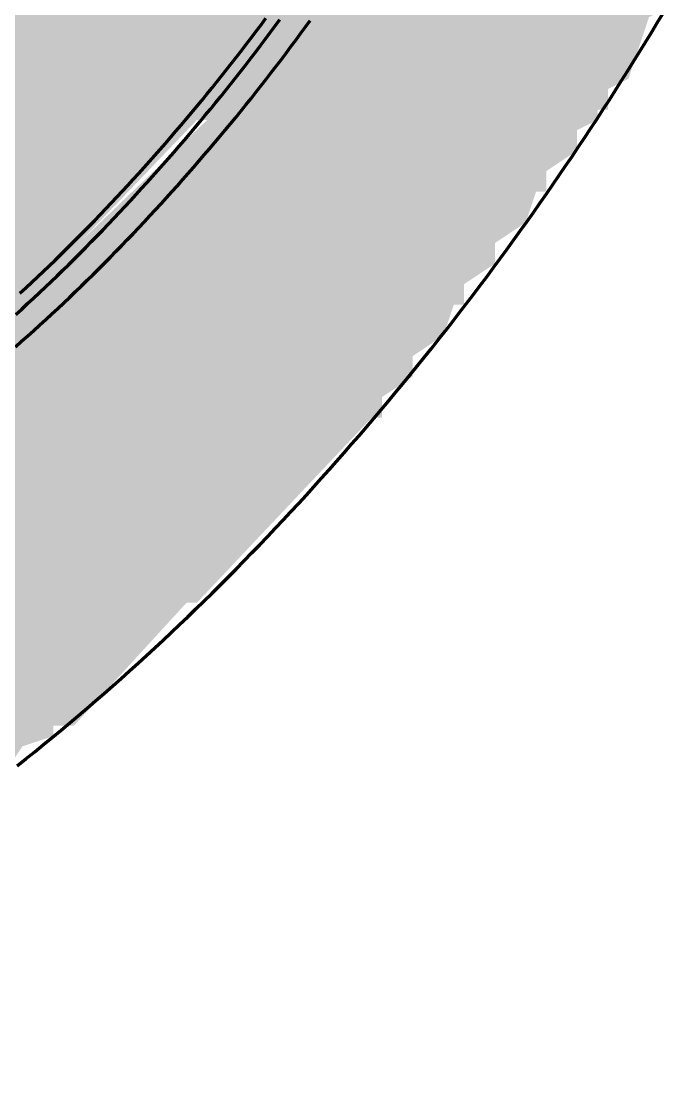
# Model space of a CAD drawing. Header units: millimetres. Extents: x 0 to 420, y 0 to 297.
# Drawn here: x 238.85 to 245.16, y 145.56 to 156.02 of the extents above; entities that cross this region are included whole.
import ezdxf

# ---------------------------------------------------------------- set-up
doc = ezdxf.new("R2010")
doc.units = ezdxf.units.MM
doc.layers.add('01-VISIBLE', color=7, linetype='CONTINUOUS', lineweight=70)
doc.layers.add('13-GRAFICA', color=30, linetype='CONTINUOUS', lineweight=18)

msp = doc.modelspace()

# ---------------------------------------------------------------- hatches: boundary and pattern name
at = {"layer": '13-GRAFICA', "true_color": 0xa5a8ac}
h = msp.add_hatch(color=7, dxfattribs=at)
h.dxf.hatch_style = 1
h.paths.add_polyline_path([(238.5581, 172.6606), (238.5581, 172.7606), (240.5581, 172.9606), (240.5581, 173.0606), (241.2581, 172.9606), (241.2581, 172.8606), (241.7581, 172.8606), (241.7581, 172.7606), (242.1581, 172.7606), (242.1581, 172.6606), (242.6581, 172.5606), (242.8581, 172.2606), (243.0581, 172.2606), (243.2581, 171.9606), (243.4581, 171.9606), (243.4581, 171.8606), (243.8581, 171.5606), (243.8581, 171.3606), (244.0581, 171.2606), (244.0581, 171.0606), (244.1581, 171.0606), (244.1581, 170.8606), (244.3581, 170.7606), (244.4581, 170.3606), (244.6581, 170.2606), (244.7581, 169.6606), (244.8581, 169.6606), (244.9581, 168.7606), (245.0581, 168.7606), (245.0581, 168.3606), (245.1581, 168.3606), (245.1581, 165.0606), (245.0581, 165.0606), (245.0581, 164.4606), (244.9581, 164.4606), (244.7581, 162.9606), (244.6581, 162.9606), (244.6581, 162.5606), (244.5581, 162.5606), (244.5581, 162.3606), (244.4581, 162.3606), (244.4581, 162.0606), (244.3581, 162.0606), (244.1581, 161.1606), (244.0581, 161.1606), (244.0581, 160.9606), (243.9581, 160.9606), (243.7581, 160.0606), (243.6581, 160.0606), (243.5581, 159.6606), (243.3581, 159.5606), (243.3581, 159.3606), (243.2581, 159.3606), (243.2581, 159.1606), (243.1581, 159.1606), (243.1581, 158.9606), (243.0581, 158.9606), (243.0581, 158.7606), (242.9581, 158.7606), (242.7581, 158.1606), (242.5581, 158.0606), (242.5581, 157.8606), (242.4581, 157.8606), (242.2581, 157.2606), (241.9581, 157.0606), (241.9581, 156.8606), (241.7581, 156.7606), (241.7581, 156.5606), (241.4581, 156.3606), (241.4581, 156.1606), (241.1581, 155.9606), (241.1581, 155.7606), (240.9581, 155.6606), (240.9581, 155.4606), (240.6581, 155.2606), (240.6581, 155.0606), (240.5581, 155.0606), (238.4581, 152.8693), (238.4581, 161.1606), (238.4581, 161.7606), (238.4581, 172.6606)])
at = {"layer": '13-GRAFICA', "true_color": 0x202020}
h = msp.add_hatch(color=7, dxfattribs=at)
h.dxf.hatch_style = 1
h.paths.add_polyline_path([(240.4581, 150.3606), (239.3581, 149.1606), (239.1581, 149.1606), (239.1581, 149.0606), (238.8581, 148.9606), (238.6581, 148.6606), (238.4581, 148.6606), (238.3581, 148.4606), (238.1581, 148.4606), (237.9581, 148.1606), (237.7581, 148.1606), (237.6581, 147.9606), (237.4581, 147.9606), (237.2581, 147.6606), (237.0581, 147.6606), (236.9581, 147.4606), (236.7581, 147.4606), (236.6581, 147.2606), (236.4581, 147.2606), (236.4581, 147.1606), (236.2581, 147.1606), (236.2581, 147.0606), (236.0581, 147.0606), (236.0581, 146.9606), (235.7581, 146.9606), (235.7581, 146.8606), (235.5581, 146.8606), (235.5581, 146.7606), (235.3581, 146.7606), (235.3581, 146.6606), (235.1581, 146.6606), (235.1581, 146.5606), (234.8581, 146.5606), (234.8581, 146.4606), (234.6581, 146.4606), (234.6581, 146.3606), (234.4581, 146.3606), (234.4581, 146.2606), (234.1581, 146.2606), (234.1581, 146.1606), (233.9581, 146.1606), (233.9581, 146.0606), (233.7581, 146.0606), (233.7581, 145.9606), (232.6581, 145.8606), (232.6581, 145.7606), (231.8581, 145.7606), (231.8581, 145.6606), (231.1581, 145.6606), (231.1581, 145.5606), (230.5581, 145.5606), (230.5581, 145.6606), (229.6581, 145.7606), (229.6581, 145.8606), (229.2581, 145.8606), (229.2581, 145.9606), (228.7581, 145.9606), (228.7581, 146.0606), (228.3581, 146.0606), (228.3581, 146.1606), (227.9581, 146.2606), (227.8581, 146.4606), (227.7581, 146.4939), (227.7581, 154.8606), (227.8581, 154.8606), (227.8581, 154.4606), (227.9581, 154.4606), (227.9581, 154.0606), (228.0581, 154.0606), (228.0581, 153.6606), (228.1581, 153.6606), (228.1581, 153.1606), (228.2581, 153.1606), (228.3581, 152.7606), (228.4581, 152.7606), (228.5581, 152.4606), (228.7581, 152.3606), (228.7581, 152.1606), (228.8581, 152.1606), (228.8581, 151.9606), (229.0581, 151.8606), (229.1581, 151.4606), (229.4581, 151.3606), (229.5581, 151.1606), (229.7581, 151.1606), (229.9581, 150.8606), (230.1581, 150.8606), (230.1581, 150.7606), (230.2581, 150.7606), (230.3581, 150.5606), (230.5581, 150.5606), (230.5581, 150.4606), (231.5581, 150.3606), (231.5581, 150.2606), (231.9581, 150.2606), (231.9581, 150.1606), (234.0581, 150.3606), (234.0581, 150.4606), (234.6581, 150.5606), (234.6581, 150.6606), (234.8581, 150.6606), (234.8581, 150.7606), (235.0581, 150.7606), (235.0581, 150.8606), (235.3581, 150.8606), (235.3581, 150.9606), (235.5581, 150.9606), (235.5581, 151.0606), (235.7581, 151.0606), (235.7581, 151.1606), (235.9581, 151.1606), (235.9581, 151.2606), (236.4581, 151.3606), (236.6581, 151.6606), (236.8581, 151.6606), (236.8581, 151.7606), (237.1581, 151.8606), (237.3581, 152.1606), (237.5581, 152.1606), (237.5581, 152.2606), (237.8581, 152.3606), (238.0581, 152.6606), (238.2581, 152.6606), (238.2581, 152.7606), (240.6581, 155.0606), (240.6581, 155.2606), (240.9581, 155.4606), (240.9581, 155.6606), (241.1581, 155.7606), (241.1581, 155.9606), (241.4581, 156.1606), (241.4581, 156.3606), (241.7581, 156.5606), (241.7581, 156.7606), (241.9581, 156.8606), (241.9581, 157.0606), (242.2581, 157.2606), (242.2581, 157.4606), (242.3581, 157.4606), (242.5581, 158.0606), (242.7581, 158.1606), (242.7581, 158.3606), (242.8581, 158.3606), (242.8581, 158.5606), (242.9581, 158.5606), (242.9581, 158.7606), (243.0581, 158.7606), (243.0581, 158.9606), (243.1581, 158.9606), (243.3581, 159.5606), (243.5581, 159.6606), (243.5581, 159.8606), (243.6581, 159.8606), (243.6581, 160.0606), (243.7581, 160.0606), (243.7581, 160.3606), (243.8581, 160.3606), (243.9581, 160.9606), (244.0581, 160.9606), (244.0581, 161.1606), (244.1581, 161.1606), (244.1581, 161.4606), (244.2581, 161.4606), (244.4581, 162.3606), (244.5581, 162.3606), (244.5581, 162.5606), (244.6581, 162.5606), (244.7581, 163.4606), (244.8581, 163.4606), (244.8581, 163.9606), (244.9581, 163.9606), (244.9581, 164.4606), (245.0581, 164.4606), (245.0581, 165.0606), (245.1581, 165.0606), (245.1581, 156.1606), (244.9581, 156.0606), (244.7581, 155.4606), (244.5581, 155.3606), (244.5581, 155.1606), (244.4581, 155.1606), (244.4581, 155.0606), (244.2581, 154.9606), (244.2581, 154.7606), (243.9581, 154.5606), (243.9581, 154.3606), (243.8581, 154.3606), (243.7581, 154.0606), (243.4581, 153.8606), (243.4581, 153.6606), (243.1581, 153.4606), (243.1581, 153.2606), (243.0581, 153.2606), (242.9581, 152.9606), (242.6581, 152.7606), (242.6581, 152.5606), (242.3581, 152.3606), (242.3581, 152.1606), (242.2581, 152.1606), (240.5581, 150.3606)])

# ---------------------------------------------------------------- linework, layer by layer
at = {"layer": '01-VISIBLE'}
for points in [[(238.7901, 152.8519), (238.8498, 152.9044), (238.9092, 152.9571), (238.9684, 153.0101), (239.0273, 153.0634), (239.086, 153.117), (239.1444, 153.1708), (239.2026, 153.225), (239.2605, 153.2793), (239.3182, 153.334), (239.3756, 153.3889), (239.4328, 153.4441), (239.4897, 153.4995), (239.5464, 153.5552), (239.6028, 153.6111), (239.659, 153.6673), (239.7149, 153.7237), (239.7706, 153.7804), (239.8261, 153.8373), (239.8813, 153.8945), (239.9362, 153.9518), (239.991, 154.0095), (240.0454, 154.0673), (240.0996, 154.1254), (240.1536, 154.1837), (240.2073, 154.2422), (240.2608, 154.301), (240.3141, 154.36), (240.3671, 154.4191), (240.4198, 154.4786), (240.4724, 154.5382), (240.5246, 154.598), (240.5767, 154.6581), (240.6284, 154.7183), (240.68, 154.7788), (240.7313, 154.8395), (240.7823, 154.9003), (240.8332, 154.9614), (240.8837, 155.0227), (240.9341, 155.0842), (240.9842, 155.1459), (241.034, 155.2077), (241.0836, 155.2698), (241.133, 155.332), (241.1821, 155.3945), (241.231, 155.4571), (241.2797, 155.5199), (241.3281, 155.583), (241.3762, 155.6461), (241.4241, 155.7095), (241.4718, 155.7731), (241.5193, 155.8368), (241.5665, 155.9007), (241.6134, 155.9648), (241.6601, 156.0291)], [(238.7922, 153.165), (238.8505, 153.2181), (238.9086, 153.2714), (238.9664, 153.325), (239.024, 153.3788), (239.0813, 153.433), (239.1384, 153.4873), (239.1952, 153.542), (239.2518, 153.5969), (239.3082, 153.652), (239.3643, 153.7074), (239.4202, 153.763), (239.4758, 153.8189), (239.5312, 153.875), (239.5863, 153.9314), (239.6412, 153.9879), (239.6959, 154.0448), (239.7503, 154.1018), (239.8045, 154.1591), (239.8584, 154.2166), (239.9121, 154.2743), (239.9655, 154.3323), (240.0187, 154.3905), (240.0717, 154.4489), (240.1244, 154.5075), (240.1769, 154.5663), (240.2292, 154.6254), (240.2812, 154.6846), (240.333, 154.7441), (240.3845, 154.8037), (240.4358, 154.8636), (240.4869, 154.9237), (240.5377, 154.984), (240.5883, 155.0445), (240.6386, 155.1051), (240.6887, 155.166), (240.7386, 155.2271), (240.7882, 155.2883), (240.8376, 155.3498), (240.8867, 155.4114), (240.9357, 155.4733), (240.9843, 155.5353), (241.0328, 155.5975), (241.081, 155.6599), (241.129, 155.7225), (241.1767, 155.7852), (241.2242, 155.8481), (241.2714, 155.9113), (241.3184, 155.9746), (241.3652, 156.038)], [(238.8054, 148.7704), (238.8919, 148.839), (238.9779, 148.9081), (239.0637, 148.9776), (239.149, 149.0475), (239.234, 149.1179), (239.3187, 149.1887), (239.403, 149.2599), (239.4869, 149.3315), (239.5705, 149.4036), (239.6538, 149.476), (239.7367, 149.5489), (239.8192, 149.6221), (239.9014, 149.6958), (239.9832, 149.7698), (240.0647, 149.8442), (240.1459, 149.919), (240.2267, 149.9941), (240.3071, 150.0697), (240.3872, 150.1456), (240.467, 150.2219), (240.5464, 150.2985), (240.6255, 150.3755), (240.7042, 150.4528), (240.7826, 150.5305), (240.8606, 150.6085), (240.9383, 150.6869), (241.0157, 150.7656), (241.0927, 150.8446), (241.1693, 150.924), (241.2457, 151.0037), (241.3216, 151.0837), (241.3973, 151.1641), (241.4726, 151.2447), (241.5476, 151.3257), (241.6222, 151.407), (241.6965, 151.4886), (241.7704, 151.5705), (241.844, 151.6527), (241.9173, 151.7353), (241.9903, 151.8181), (242.0629, 151.9012), (242.1351, 151.9846), (242.207, 152.0683), (242.2786, 152.1523), (242.3499, 152.2365), (242.4208, 152.3211), (242.4914, 152.4059), (242.5616, 152.491), (242.6315, 152.5764), (242.7011, 152.6621), (242.7704, 152.748), (242.8393, 152.8342), (242.9078, 152.9206), (242.9761, 153.0074), (243.044, 153.0944), (243.1115, 153.1816), (243.1787, 153.2691), (243.2456, 153.3569), (243.3122, 153.4449), (243.3784, 153.5332), (243.4443, 153.6217), (243.5099, 153.7105), (243.5751, 153.7995), (243.6399, 153.8888), (243.7045, 153.9783), (243.7687, 154.0681), (243.8326, 154.158), (243.8961, 154.2483), (243.9593, 154.3387), (244.0222, 154.4294), (244.0847, 154.5204), (244.1469, 154.6115), (244.2087, 154.7029), (244.2702, 154.7945), (244.3314, 154.8864), (244.3923, 154.9785), (244.4527, 155.0708), (244.5129, 155.1633), (244.5727, 155.256), (244.6322, 155.349), (244.6913, 155.4421), (244.7501, 155.5355), (244.8086, 155.6291), (244.8667, 155.7229), (244.9245, 155.817), (244.9819, 155.9112), (245.039, 156.0056), (245.0957, 156.1003)], [(238.8339, 153.373), (238.8914, 153.426), (238.9486, 153.4793), (239.0057, 153.5328), (239.0624, 153.5866), (239.1189, 153.6406), (239.1752, 153.6949), (239.2312, 153.7495), (239.287, 153.8043), (239.3425, 153.8593), (239.3978, 153.9146), (239.4529, 153.9702), (239.5077, 154.0259), (239.5623, 154.0819), (239.6166, 154.1382), (239.6707, 154.1946), (239.7245, 154.2513), (239.7781, 154.3083), (239.8315, 154.3654), (239.8846, 154.4228), (239.9375, 154.4804), (239.9901, 154.5382), (240.0425, 154.5963), (240.0947, 154.6545), (240.1466, 154.713), (240.1983, 154.7717), (240.2497, 154.8306), (240.3009, 154.8897), (240.3519, 154.949), (240.4026, 155.0085), (240.4531, 155.0682), (240.5033, 155.1281), (240.5534, 155.1882), (240.6031, 155.2485), (240.6527, 155.309), (240.702, 155.3697), (240.751, 155.4306), (240.7998, 155.4917), (240.8484, 155.5529), (240.8968, 155.6144), (240.9449, 155.676), (240.9928, 155.7379), (241.0404, 155.7999), (241.0878, 155.8621), (241.135, 155.9244), (241.1819, 155.987), (241.2286, 156.0497)]]:
    msp.add_lwpolyline(points, dxfattribs=at)

doc.saveas('drawing.dxf')
